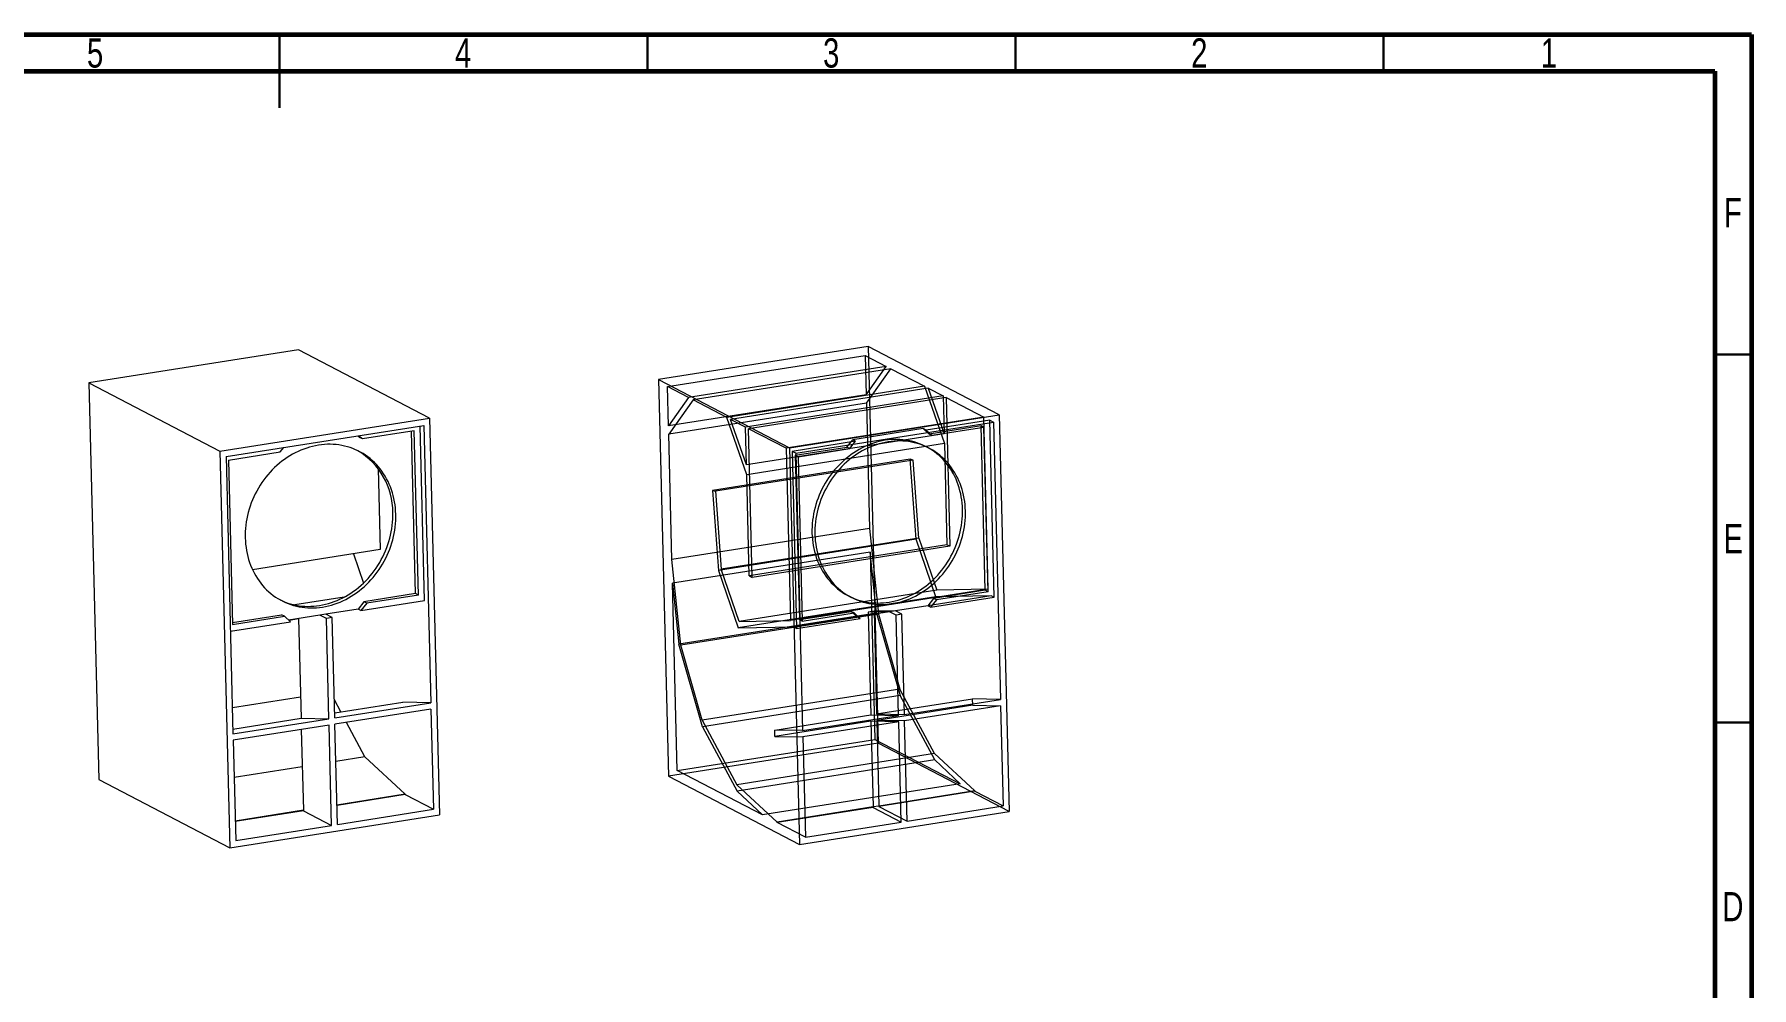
# Model space of a CAD drawing. Header units: millimetres. Extents: x 0.015 to 0.415, y 0.005 to 0.292.
# Drawn here: x 0.1817 to 0.415, y 0.1625 to 0.292 of the extents above; entities that cross this region are included whole.
import ezdxf

# ---------------------------------------------------------------- set-up
doc = ezdxf.new("R2010")
doc.units = ezdxf.units.MM
doc.styles.add('SLDTEXTSTYLE0', font='TXT', dxfattribs={"width": 0.75})

msp = doc.modelspace()

# ---------------------------------------------------------------- linework, layer by layer
at = {"color": 7, "linetype": 'Continuous', "lineweight": 60}
for p, q in [((0.015, 0.292), (0.415, 0.292)), ((0.415, 0.292), (0.415, 0.005000000000000001)), ((0.02, 0.287), (0.41, 0.287)), ((0.41, 0.287), (0.41, 0.01))]:
    msp.add_line(p, q, dxfattribs=at)
at = {"color": 7, "linetype": 'Continuous', "lineweight": 30}
for p, q in [((0.215, 0.292), (0.215, 0.282)), ((0.215, 0.287), (0.215, 0.292)), ((0.2650000000000001, 0.287), (0.2650000000000001, 0.292)), ((0.315, 0.287), (0.315, 0.292)), ((0.365, 0.287), (0.365, 0.292)), ((0.41, 0.2485), (0.415, 0.2485)), ((0.41, 0.1985), (0.415, 0.1985))]:
    msp.add_line(p, q, dxfattribs=at)
at = {"color": 7, "linetype": 'Continuous', "lineweight": 15}
for p, q in [((0.2175724056188092, 0.24911582323018), (0.1891084864156435, 0.2446250528214128)), ((0.2353812334385787, 0.239858413533472), (0.2175724056188092, 0.24911582323018)), ((0.2949600441044536, 0.2495688684447032), (0.2664961249012879, 0.2450780980359361)), ((0.2677242523174677, 0.2441306121629302), (0.2945770062827183, 0.2483671880202578)), ((0.2945770062827183, 0.2483671880202578), (0.2947114582459492, 0.2430356092237559)), ((0.2945770062827183, 0.2483671880202578), (0.2974362224762025, 0.2468809062737881)), ((0.2949600441044536, 0.2495688684447032), (0.2963193614283829, 0.1956662905438304)), ((0.312768871924223, 0.2403114587479953), (0.2949600441044536, 0.2495688684447032)), ((0.2664961249012879, 0.2450780980359361), (0.2678554422252172, 0.1911755201350632)), ((0.2664961249012879, 0.2450780980359361), (0.2843049527210574, 0.2358206883392281)), ((0.2974362224762025, 0.2468809062737881), (0.2705834685109518, 0.2426443304164605)), ((0.2980497277075733, 0.2465619931293997), (0.2711969737423227, 0.2423254172720721)), ((0.2947114582459492, 0.2430356092237559), (0.2974362224762025, 0.2468809062737881)), ((0.2947403077547755, 0.2418916063706055), (0.2980497277075733, 0.2465619931293997)), ((0.2980497277075733, 0.2465619931293997), (0.3026132398363893, 0.2441897818946183)), ((0.1891084864156435, 0.2446250528214128), (0.1904678037395729, 0.19072247492054)), ((0.1891084864156435, 0.2446250528214128), (0.206917314235413, 0.2353676431247048)), ((0.2705834685109518, 0.2426443304164605), (0.2677242523174677, 0.2441306121629302)), ((0.2678587042806986, 0.2387990333664284), (0.2677242523174677, 0.2441306121629302)), ((0.2947114582459492, 0.2430356092237559), (0.2678587042806986, 0.2387990333664284)), ((0.2705834685109518, 0.2426443304164605), (0.2678587042806986, 0.2387990333664284)), ((0.3026132398363893, 0.2441897818946183), (0.2757604858711387, 0.2399532060372907)), ((0.3031403529843012, 0.2439157772034546), (0.2762875990190506, 0.2396792013461271)), ((0.3051732588354811, 0.2428590292507165), (0.2783205048702305, 0.2386224533933889)), ((0.305573957461426, 0.2426507375325406), (0.2787212034961753, 0.238414161675213)), ((0.3026132398363893, 0.2441897818946183), (0.3053365603075384, 0.2363834476010642)), ((0.3031403529843012, 0.2439157772034546), (0.3051732588354811, 0.2428590292507165)), ((0.3031403529843012, 0.2439157772034546), (0.3053029362004418, 0.2377167831072147)), ((0.3051732588354811, 0.2428590292507165), (0.3053029362004418, 0.2377167831072147)), ((0.305573957461426, 0.2426507375325406), (0.3106939954596097, 0.239989232244737)), ((0.305573957461426, 0.2426507375325406), (0.3060837014578994, 0.2224372708197133)), ((0.2711969737423227, 0.2423254172720721), (0.2678875537895249, 0.2376550305132779)), ((0.2947403077547755, 0.2418916063706055), (0.2678875537895249, 0.2376550305132779)), ((0.2757604858711387, 0.2399532060372907), (0.2711969737423227, 0.2423254172720721)), ((0.2843049527210574, 0.2358206883392281), (0.312768871924223, 0.2403114587479953)), ((0.2947403077547755, 0.2418916063706055), (0.2951696036485887, 0.2248682410743411)), ((0.312768871924223, 0.2403114587479953), (0.3141281892481524, 0.1864088808471225)), ((0.206917314235413, 0.2353676431247048), (0.2353812334385787, 0.239858413533472)), ((0.207744743025648, 0.2346284489698749), (0.2345974969908986, 0.2388650248272025)), ((0.2333240177781749, 0.2381262148875924), (0.2262975471572676, 0.237017644204925)), ((0.2334864649007151, 0.2160034386182638), (0.2329301389731147, 0.2380640723811519)), ((0.2338871635266599, 0.2157951469000879), (0.2333240177781749, 0.2381262148875924)), ((0.2347145923168948, 0.215055952745258), (0.2341160895624917, 0.2387890728748863)), ((0.2345974969908986, 0.2388650248272025), (0.2355478054414671, 0.2011813475982887)), ((0.2353812334385787, 0.239858413533472), (0.2367405507625081, 0.1859558356325992)), ((0.2784838063422877, 0.2321468717437367), (0.2757604858711387, 0.2399532060372907)), ((0.2783205048702305, 0.2386224533933889), (0.2762875990190506, 0.2396792013461271)), ((0.2784501822351911, 0.2334802072498872), (0.2762875990190506, 0.2396792013461271)), ((0.2784501822351911, 0.2334802072498872), (0.2783205048702305, 0.2386224533933889)), ((0.2792309474926488, 0.2182006949623857), (0.2787212034961753, 0.238414161675213)), ((0.283841241494359, 0.2357526563874095), (0.2787212034961753, 0.238414161675213)), ((0.3106939954596097, 0.239989232244737), (0.283841241494359, 0.2357526563874095)), ((0.2851323815112923, 0.2350814941843981), (0.3119851354765429, 0.2393180700417257)), ((0.3024570582267322, 0.2384181752924541), (0.2928795759791262, 0.2369071299033406)), ((0.3032844870169671, 0.2376789811376241), (0.3024570582267322, 0.2384181752924541)), ((0.302857756852677, 0.2382098835742781), (0.3024570582267322, 0.2384181752924541)), ((0.3114953927114993, 0.2395726488083852), (0.302857756852677, 0.2382098835742781)), ((0.303685185642912, 0.2374706894194482), (0.302857756852677, 0.2382098835742781)), ((0.3103109576378744, 0.2387875518202915), (0.3032844870169671, 0.2376789811376241)), ((0.3107116562638192, 0.2385792601021156), (0.303685185642912, 0.2374706894194482)), ((0.3108741033863594, 0.2164564838327871), (0.3103109576378744, 0.2387875518202915)), ((0.3107116562638192, 0.2385792601021156), (0.3103109576378744, 0.2387875518202915)), ((0.3112837654510363, 0.2166024024391875), (0.3106939954596097, 0.239989232244737)), ((0.3112748020123042, 0.2162481921146111), (0.3107116562638192, 0.2385792601021156)), ((0.3114953927114993, 0.2395726488083852), (0.3119851354765429, 0.2393180700417257)), ((0.3121022308025392, 0.2155089979597812), (0.3114953927114993, 0.2395726488083852)), ((0.3119851354765429, 0.2393180700417257), (0.3129354439271114, 0.2016343928128119)), ((0.2151088996717465, 0.2352524042643718), (0.215593603989587, 0.235866768693445)), ((0.2258968485313228, 0.2372259359231009), (0.2256434248376573, 0.2374523352401947)), ((0.2262975471572676, 0.237017644204925), (0.2257858211701459, 0.2374748011990001)), ((0.2262975471572676, 0.237017644204925), (0.2258968485313228, 0.2372259359231009)), ((0.2683168496833381, 0.2206316652170135), (0.2678875537895249, 0.2376550305132779)), ((0.3053029362004418, 0.2377167831072147), (0.2784501822351911, 0.2334802072498872)), ((0.3053365603075384, 0.2363834476010642), (0.2784838063422877, 0.2321468717437367)), ((0.283841241494359, 0.2357526563874095), (0.2844310114857856, 0.21236582658186)), ((0.2843049527210574, 0.2358206883392281), (0.2856642700449867, 0.1819181104383552)), ((0.2932802746050709, 0.2366988381851646), (0.2846426387462487, 0.2353360729510576)), ((0.2850693689105388, 0.2348051705144036), (0.2920958395314461, 0.235913741197071)), ((0.2854700675364836, 0.2345968787962277), (0.2924965381573909, 0.235705449478895)), ((0.2920958395314461, 0.235913741197071), (0.2928795759791262, 0.2369071299033406)), ((0.2924965381573909, 0.235705449478895), (0.2920958395314461, 0.235913741197071)), ((0.2924965381573909, 0.235705449478895), (0.2932802746050709, 0.2366988381851646)), ((0.2932802746050709, 0.2366988381851646), (0.2928795759791262, 0.2369071299033406)), ((0.3032412659181041, 0.2357680201285864), (0.3028405672921592, 0.2359763118467623)), ((0.303685185642912, 0.2374706894194482), (0.3032844870169671, 0.2376789811376241)), ((0.3053365603075384, 0.2363834476010642), (0.3056830028319547, 0.2226455625378892)), ((0.206917314235413, 0.2353676431247048), (0.2082766315593424, 0.181465065223832)), ((0.207744743025648, 0.2346284489698749), (0.2086950514762164, 0.1969447717409611)), ((0.2080824290508393, 0.2341438335817045), (0.2151088996717465, 0.2352524042643718)), ((0.2080824290508393, 0.2341438335817045), (0.2086455747993243, 0.2118127655942)), ((0.3007041962979301, 0.2342717569770732), (0.2738514423326794, 0.2300351811197457)), ((0.3011004163081643, 0.2341551584147007), (0.2742476623429136, 0.2299185825573731)), ((0.2846426387462487, 0.2353360729510576), (0.2852494768372886, 0.2112724221024537)), ((0.2851323815112923, 0.2350814941843981), (0.2846426387462487, 0.2353360729510576)), ((0.2850693689105388, 0.2348051705144036), (0.2856325146590238, 0.2124741025268992)), ((0.2854700675364836, 0.2345968787962277), (0.2850693689105388, 0.2348051705144036)), ((0.2851323815112923, 0.2350814941843981), (0.2860826899618608, 0.1973978169554844)), ((0.2854700675364836, 0.2345968787962277), (0.2860332132849686, 0.2122658108087233)), ((0.3014869749911838, 0.2234018809952264), (0.3007041962979301, 0.2342717569770732)), ((0.3011004163081643, 0.2341551584147007), (0.3007041962979301, 0.2342717569770732)), ((0.3018637471953904, 0.2235553399107335), (0.3011004163081643, 0.2341551584147007)), ((0.228418453462341, 0.2329925957412458), (0.2286960629722551, 0.22198422560519)), ((0.278830248866704, 0.2184089866805616), (0.2784838063422877, 0.2321468717437367)), ((0.2738514423326794, 0.2300351811197457), (0.2742476623429136, 0.2299185825573731)), ((0.2738514423326794, 0.2300351811197457), (0.2746342210259332, 0.2191653051378988)), ((0.2742476623429136, 0.2299185825573731), (0.2750109932301398, 0.2193187640534059)), ((0.2951696036485887, 0.2248682410743411), (0.2683168496833381, 0.2206316652170135)), ((0.2951696036485887, 0.2248682410743411), (0.2963887855926099, 0.2132279734403796)), ((0.2286960629722551, 0.22198422560519), (0.2113470279372678, 0.2192470574520735)), ((0.2952505965637726, 0.2216565355783074), (0.268397842598522, 0.2174199597209798)), ((0.3014869749911838, 0.2234018809952264), (0.2746342210259332, 0.2191653051378988)), ((0.3018637471953904, 0.2235553399107335), (0.2750109932301398, 0.2193187640534059)), ((0.3056830028319547, 0.2226455625378892), (0.278830248866704, 0.2184089866805616)), ((0.3060837014578994, 0.2224372708197133), (0.2792309474926488, 0.2182006949623857)), ((0.2961186841770571, 0.2133683779346415), (0.2952505965637726, 0.2216565355783074)), ((0.2952505965637726, 0.2216565355783074), (0.2958926312640928, 0.1961971929804844)), ((0.3041804534387891, 0.2155707887739233), (0.3014869749911838, 0.2234018809952264)), ((0.3018637471953904, 0.2235553399107335), (0.3043019627517127, 0.2164664059361732)), ((0.3060837014578994, 0.2224372708197133), (0.3056830028319547, 0.2226455625378892)), ((0.2250580789726178, 0.2214102585848184), (0.2264230356047483, 0.2174417466875738)), ((0.2695360316273593, 0.208991397583052), (0.2683168496833381, 0.2206316652170135)), ((0.2774492087864621, 0.2122298300788457), (0.2750109932301398, 0.2193187640534059)), ((0.2690398772988421, 0.1919606171231569), (0.268397842598522, 0.2174199597209798)), ((0.268397842598522, 0.2174199597209798), (0.2692659302118064, 0.209131802077314)), ((0.2746342210259332, 0.2191653051378988), (0.2773276994735385, 0.2113342129165958)), ((0.278830248866704, 0.2184089866805616), (0.2792309474926488, 0.2182006949623857)), ((0.2237874211094741, 0.2155200272468574), (0.2171035744487346, 0.2144655125615625)), ((0.2264599942798078, 0.2148948679355965), (0.2256762578321277, 0.2139014792293269)), ((0.2260769564580725, 0.213693187511151), (0.2347145923168948, 0.215055952745258)), ((0.2268606929057526, 0.2146865762174205), (0.2260769564580725, 0.213693187511151)), ((0.2334864649007151, 0.2160034386182638), (0.2264599942798078, 0.2148948679355965)), ((0.2268606929057526, 0.2146865762174205), (0.2264599942798078, 0.2148948679355965)), ((0.2338871635266599, 0.2157951469000879), (0.2268606929057526, 0.2146865762174205)), ((0.2338871635266599, 0.2157951469000879), (0.2334864649007151, 0.2160034386182638)), ((0.3041804534387891, 0.2155707887739233), (0.2773276994735385, 0.2113342129165958)), ((0.3043019627517127, 0.2164664059361732), (0.2774492087864621, 0.2122298300788457)), ((0.3112837654510363, 0.2166024024391875), (0.2844310114857856, 0.21236582658186)), ((0.2923015077528494, 0.2157019259367802), (0.2927022063787942, 0.2154936342186043)), ((0.3117015321765944, 0.2157172896779571), (0.3030638963177721, 0.2143545244438501)), ((0.3038476327654522, 0.2153479131501197), (0.3030638963177721, 0.2143545244438501)), ((0.3034645949437169, 0.2141462327256742), (0.3121022308025392, 0.2155089979597812)), ((0.304248331391397, 0.2151396214319438), (0.3034645949437169, 0.2141462327256742)), ((0.3108741033863594, 0.2164564838327871), (0.3038476327654522, 0.2153479131501197)), ((0.304248331391397, 0.2151396214319438), (0.3038476327654522, 0.2153479131501197)), ((0.3117015321765944, 0.2157172896779571), (0.3041804534387891, 0.2155707887739233)), ((0.3112748020123042, 0.2162481921146111), (0.304248331391397, 0.2151396214319438)), ((0.3112837654510363, 0.2166024024391875), (0.3043019627517127, 0.2164664059361732)), ((0.3112748020123042, 0.2162481921146111), (0.3108741033863594, 0.2164564838327871)), ((0.3121022308025392, 0.2155089979597812), (0.3117015321765944, 0.2157172896779571)), ((0.2086387549784396, 0.2120831998188165), (0.2152713467942867, 0.2131296279950433)), ((0.2086455747993243, 0.2118127655942), (0.2156720454202316, 0.2129213362768674)), ((0.2156720454202316, 0.2129213362768674), (0.2152713467942867, 0.2131296279950433)), ((0.2156720454202316, 0.2129213362768674), (0.2164994742104665, 0.2121821421220375)), ((0.2204847253988459, 0.2130824078969102), (0.2162411719170103, 0.2124128997990188)), ((0.2175981248636709, 0.2125535725253972), (0.2163110151792486, 0.2123505044221474)), ((0.2175962808284047, 0.2126266961830132), (0.2179382862153958, 0.1990647620486689)), ((0.2212903080178035, 0.2132095051726301), (0.2204847253988459, 0.2130824078969102)), ((0.2213751667898344, 0.2126195374120748), (0.2204847253988459, 0.2130824078969102)), ((0.2256762578321277, 0.2139014792293269), (0.2212903080178035, 0.2132095051726301)), ((0.222180749408792, 0.2127466346877947), (0.2212903080178035, 0.2132095051726301)), ((0.222180749408792, 0.2127466346877947), (0.2213751667898344, 0.2126195374120748)), ((0.221718637149363, 0.198999511031765), (0.2213751667898344, 0.2126195374120748)), ((0.2225242197683205, 0.1991266083074849), (0.222180749408792, 0.2127466346877947)), ((0.2260769564580725, 0.213693187511151), (0.2256762578321277, 0.2139014792293269)), ((0.2961186841770571, 0.2133683779346415), (0.2692659302118064, 0.209131802077314)), ((0.2963887855926099, 0.2132279734403796), (0.2695360316273593, 0.208991397583052)), ((0.2774492087864621, 0.2122298300788457), (0.2844310114857856, 0.21236582658186)), ((0.2848487782113437, 0.2114807138206296), (0.293486414070166, 0.2128434790547366)), ((0.2852494768372886, 0.2112724221024537), (0.2938871126961108, 0.2126351873365607)), ((0.2856325146590238, 0.2124741025268992), (0.2926589852799311, 0.2135826732095666)), ((0.2860332132849686, 0.2122658108087233), (0.2856325146590238, 0.2124741025268992)), ((0.2860332132849686, 0.2122658108087233), (0.2930596839058759, 0.2133743814913906)), ((0.2926589852799311, 0.2135826732095666), (0.293486414070166, 0.2128434790547366)), ((0.2930596839058759, 0.2133743814913906), (0.2926589852799311, 0.2135826732095666)), ((0.2930596839058759, 0.2133743814913906), (0.2938871126961108, 0.2126351873365607)), ((0.2978723638844903, 0.2135354531114335), (0.293486414070166, 0.2128434790547366)), ((0.2938871126961108, 0.2126351873365607), (0.293486414070166, 0.2128434790547366)), ((0.2957794335697179, 0.2136060910972098), (0.2949738509507604, 0.21347899382149)), ((0.2978723638844903, 0.2135354531114335), (0.2949738509507604, 0.21347899382149)), ((0.2949738509507604, 0.21347899382149), (0.2953259247010401, 0.1995178072631922)), ((0.2986779465034478, 0.2136625503871533), (0.2957794335697179, 0.2136060910972098)), ((0.2957794335697179, 0.2136060910972098), (0.2961315073199976, 0.199644904538912)), ((0.2961186841770571, 0.2133683779346415), (0.2993233507146918, 0.202155745931425)), ((0.2963887855926099, 0.2132279734403796), (0.2993010956552906, 0.2030382514744227)), ((0.2986779465034478, 0.2136625503871533), (0.2978723638844903, 0.2135354531114335)), ((0.2987628052754788, 0.2130725826265981), (0.2978723638844903, 0.2135354531114335)), ((0.3030638963177721, 0.2143545244438501), (0.2986779465034478, 0.2136625503871533)), ((0.2995683878944363, 0.2131996799023179), (0.2986779465034478, 0.2136625503871533)), ((0.2995683878944363, 0.2131996799023179), (0.2987628052754788, 0.2130725826265981)), ((0.2991062756350074, 0.1994525562462882), (0.2987628052754788, 0.2130725826265981)), ((0.2999118582539649, 0.1995796535220081), (0.2995683878944363, 0.2131996799023179)), ((0.3034645949437169, 0.2141462327256742), (0.3030638963177721, 0.2143545244438501)), ((0.2083432457800511, 0.2108953288402466), (0.2164994742104665, 0.2121821421220375)), ((0.2773276994735385, 0.2113342129165958), (0.2848487782113437, 0.2114807138206296)), ((0.2852494768372886, 0.2112724221024537), (0.2848487782113437, 0.2114807138206296)), ((0.2724705967494412, 0.1979191700740975), (0.2692659302118064, 0.209131802077314)), ((0.27244834169004, 0.1988016756170951), (0.2695360316273593, 0.208991397583052)), ((0.2993010956552906, 0.2030382514744227), (0.27244834169004, 0.1988016756170951)), ((0.3040037656815485, 0.1942766808760335), (0.2993010956552906, 0.2030382514744227)), ((0.2178656125365364, 0.2019465752699817), (0.2086057576672981, 0.2004856421518316)), ((0.2233451525070717, 0.1999178067391597), (0.222462811501272, 0.2015617011589261)), ((0.2225075996382616, 0.1997856654970425), (0.2317674545074998, 0.2012465986151926)), ((0.2225242197683205, 0.1991266083074849), (0.2355478054414671, 0.2011813475982887)), ((0.2355478054414671, 0.2011813475982887), (0.2317674545074998, 0.2012465986151926)), ((0.2993233507146918, 0.202155745931425), (0.2724705967494412, 0.1979191700740975)), ((0.2961315073199976, 0.199644904538912), (0.3091550929931442, 0.2016996438297158)), ((0.3091769391644216, 0.2008333523991661), (0.296153353491275, 0.1987786131083622)), ((0.3040260207409496, 0.1933941753330359), (0.2993233507146918, 0.202155745931425)), ((0.2999118582539649, 0.1995796535220081), (0.3129354439271114, 0.2016343928128119)), ((0.3129572900983889, 0.2007681013822622), (0.2999337044252423, 0.1987133620914583)), ((0.3129354439271114, 0.2016343928128119), (0.3091550929931442, 0.2016996438297158)), ((0.3091769391644216, 0.2008333523991661), (0.3091550929931442, 0.2016996438297158)), ((0.3091769391644216, 0.2008333523991661), (0.3129572900983889, 0.2007681013822622)), ((0.3129572900983889, 0.2007681013822622), (0.3133007604579174, 0.1871480750019524)), ((0.2086784313461575, 0.1976038289305188), (0.2179382862153958, 0.1990647620486689)), ((0.2086950514762164, 0.1969447717409611), (0.221718637149363, 0.198999511031765)), ((0.2179382862153958, 0.1990647620486689), (0.221718637149363, 0.198999511031765)), ((0.2355696516127445, 0.200315056167739), (0.222546065939598, 0.1982603168769351)), ((0.2266161271959041, 0.1938236356615103), (0.2241029512745994, 0.1985059476540029)), ((0.2355696516127445, 0.200315056167739), (0.2359131219722731, 0.1866950297874291)), ((0.27244834169004, 0.1988016756170951), (0.2771510117162978, 0.190040105018706)), ((0.2823023390278935, 0.1974630679723883), (0.2953259247010401, 0.1995178072631922)), ((0.2953477708723176, 0.1986515158326424), (0.282324185199171, 0.1965967765418385)), ((0.2860826899618608, 0.1973978169554844), (0.2991062756350074, 0.1994525562462882)), ((0.2991281218062848, 0.1985862648157385), (0.2861045361331382, 0.1965315255249346)), ((0.2953259247010401, 0.1995178072631922), (0.2991062756350074, 0.1994525562462882)), ((0.2991281218062848, 0.1985862648157385), (0.2953477708723176, 0.1986515158326424)), ((0.2953477708723176, 0.1986515158326424), (0.2956413561243055, 0.1870096411671411)), ((0.2961315073199976, 0.199644904538912), (0.2999118582539649, 0.1995796535220081)), ((0.2999337044252423, 0.1987133620914583), (0.296153353491275, 0.1987786131083622)), ((0.296153353491275, 0.1987786131083622), (0.2964469387432631, 0.1871367384428609)), ((0.2994715921658134, 0.1849662384354287), (0.2991281218062848, 0.1985862648157385)), ((0.3002771747847709, 0.1850933357111485), (0.2999337044252423, 0.1987133620914583)), ((0.2217404833206404, 0.1981332196012153), (0.2087168976474939, 0.1960784803104114)), ((0.2087168976474939, 0.1960784803104114), (0.2090603680070224, 0.1824584539301016)), ((0.2179767525167322, 0.1975394134285615), (0.2182537176386612, 0.1865565959526178)), ((0.222083953680169, 0.1845131932209055), (0.2217404833206404, 0.1981332196012153)), ((0.2228895362991265, 0.1846402904966253), (0.222546065939598, 0.1982603168769351)), ((0.2690398772988421, 0.1919606171231569), (0.2958926312640928, 0.1961971929804844)), ((0.2724705967494412, 0.1979191700740975), (0.277173266775699, 0.1891575994757083)), ((0.282324185199171, 0.1965967765418385), (0.2823023390278935, 0.1974630679723883)), ((0.2860826899618608, 0.1973978169554844), (0.2823023390278935, 0.1974630679723883)), ((0.282324185199171, 0.1965967765418385), (0.2861045361331382, 0.1965315255249346)), ((0.2861045361331382, 0.1965315255249346), (0.2864480064926668, 0.1829114991446248)), ((0.2958926312640928, 0.1961971929804844), (0.3074981239019091, 0.190164409623394)), ((0.2266161271959041, 0.1938236356615103), (0.2226736361949781, 0.193201626380307)), ((0.2266161271959041, 0.1938236356615103), (0.2320828859307653, 0.1887384325191415)), ((0.2963193614283829, 0.1956662905438304), (0.2678554422252172, 0.1911755201350632)), ((0.3040037656815485, 0.1942766808760335), (0.2771510117162978, 0.190040105018706)), ((0.3141281892481524, 0.1864088808471225), (0.2963193614283829, 0.1956662905438304)), ((0.3040037656815485, 0.1942766808760335), (0.3094705244164096, 0.1891914777336647)), ((0.2181043227721123, 0.1924807229319335), (0.208844467902874, 0.1910197898137833)), ((0.2806453699366585, 0.1859278337660664), (0.2690398772988421, 0.1919606171231569)), ((0.3040260207409496, 0.1933941753330359), (0.277173266775699, 0.1891575994757083)), ((0.3040260207409496, 0.1933941753330359), (0.3074981239019091, 0.190164409623394)), ((0.1904678037395729, 0.19072247492054), (0.2082766315593424, 0.181465065223832)), ((0.2678554422252172, 0.1911755201350632), (0.2856642700449867, 0.1819181104383552)), ((0.2826177704511589, 0.1849549018763372), (0.2771510117162978, 0.190040105018706)), ((0.2806453699366585, 0.1859278337660664), (0.277173266775699, 0.1891575994757083)), ((0.3074981239019091, 0.190164409623394), (0.2806453699366585, 0.1859278337660664)), ((0.3094705244164096, 0.1891914777336647), (0.2964469387432631, 0.1871367384428609)), ((0.309471862476667, 0.1891384180867446), (0.2964482768035204, 0.1870836787959407)), ((0.3094705244164096, 0.1891914777336647), (0.309471862476667, 0.1891384180867446)), ((0.309471862476667, 0.1891384180867446), (0.3133007604579174, 0.1871480750019524)), ((0.2320828859307653, 0.1887384325191415), (0.222823031061527, 0.1872774994009914)), ((0.2320842239910227, 0.1886853728722214), (0.2228243691217844, 0.1872244397540712)), ((0.2228895362991265, 0.1846402904966253), (0.2359131219722731, 0.1866950297874291)), ((0.2320828859307653, 0.1887384325191415), (0.2320842239910227, 0.1886853728722214)), ((0.2320842239910227, 0.1886853728722214), (0.2359131219722731, 0.1866950297874291)), ((0.2956413561243055, 0.1870096411671411), (0.2826177704511589, 0.1849549018763372)), ((0.2956426941845629, 0.1869565815202209), (0.2826191085114164, 0.184901842229417)), ((0.2964469387432631, 0.1871367384428609), (0.2956413561243055, 0.1870096411671411)), ((0.2956413561243055, 0.1870096411671411), (0.2956426941845629, 0.1869565815202209)), ((0.2956426941845629, 0.1869565815202209), (0.2994715921658134, 0.1849662384354287)), ((0.2964469387432631, 0.1871367384428609), (0.2964482768035204, 0.1870836787959407)), ((0.2964482768035204, 0.1870836787959407), (0.3002771747847709, 0.1850933357111485)), ((0.3002771747847709, 0.1850933357111485), (0.3133007604579174, 0.1871480750019524)), ((0.2082766315593424, 0.181465065223832), (0.2367405507625081, 0.1859558356325992)), ((0.2182537176386612, 0.1865565959526178), (0.2089938627694229, 0.1850956628344677)), ((0.2182550556989186, 0.1865035363056977), (0.2089952008296803, 0.1850426031875475)), ((0.2090603680070224, 0.1824584539301016), (0.222083953680169, 0.1845131932209055)), ((0.2182537176386612, 0.1865565959526178), (0.2182550556989186, 0.1865035363056977)), ((0.2182550556989186, 0.1865035363056977), (0.222083953680169, 0.1845131932209055)), ((0.2826191085114164, 0.184901842229417), (0.2826177704511589, 0.1849549018763372)), ((0.2864480064926668, 0.1829114991446248), (0.2826191085114164, 0.184901842229417)), ((0.2856642700449867, 0.1819181104383552), (0.3141281892481524, 0.1864088808471225)), ((0.2864480064926668, 0.1829114991446248), (0.2994715921658134, 0.1849662384354287))]:
    msp.add_line(p, q, dxfattribs=at)
at = {"color": 7, "linetype": 'Continuous', "lineweight": 15, "flags": 128}
for points in [[(0.2308105214645711, 0.2267912112647377), (0.2307917495337289, 0.2272217110351696), (0.2307572381435672, 0.227649059215113), (0.2307070405081481, 0.2280725968646494), (0.2306412340285869, 0.2284916709194218), (0.2305599201737056, 0.2289056351976127), (0.2304632243235744, 0.22931385139631), (0.2303512955761857, 0.2297156900757234), (0.2302243065175553, 0.2301105316297351), (0.2300824529556071, 0.2304977672412874), (0.2299259536182519, 0.2308767998211348), (0.2297550498161246, 0.2312470449285119), (0.2295700050705008, 0.2316079316722991), (0.2293711047069658, 0.2319589035912951), (0.2291586554154638, 0.2322994195122397), (0.2289329847774035, 0.2326289543842638), (0.2286944407605519, 0.2329470000884801), (0.228443391182493, 0.233253066221465), (0.2281802231434796, 0.2335466808514256), (0.2279053424295532, 0.233827391245884), (0.227619172886851, 0.2340947645697584), (0.2273221557680656, 0.2343483885527629), (0.2270147490520661, 0.2345878721250987), (0.2266974267377273, 0.2348128460204555), (0.2263706781130579, 0.235022963345393), (0.2260350070007539, 0.2352179001142257), (0.2256909309813406, 0.2353973557485856), (0.2253389805951008, 0.2355610535408914), (0.2249796985240202, 0.2357087410810126), (0.2246136387550111, 0.235840190645467), (0.2242413657257047, 0.2359551995485537), (0.2238634534541295, 0.2360535904548802), (0.2234804846536164, 0.2361352116528005), (0.2230930498342979, 0.2361999372883435), (0.2227017463925834, 0.2362476675592705), (0.2223071776900178, 0.2362783288689632), (0.2219099521229416, 0.2362918739399047), (0.2215106821843877, 0.2362882818865771), (0.2211099835196617, 0.2362675582476664), (0.2207084739770614, 0.2362297349775217), (0.2203067726551995, 0.2361748703968841), (0.2199054989483984, 0.2361030491029603), (0.2195052715916291, 0.2360143818389797), (0.2191067077064667, 0.2359090053234368), (0.2187104218495336, 0.2357870820392806), (0.2183170250648978, 0.2356487999833781), (0.2179271239418873, 0.2354943723766367), (0.2175413196797732, 0.2353240373352328), (0.217160207160764, 0.2351380575034541), (0.2167843740327403, 0.2349367196487211), (0.2164143998031448, 0.2347203342194126), (0.2160508549454231, 0.2344892348661766), (0.2156943000193956, 0.2342437779274655), (0.2153452848069147, 0.2339843418800876), (0.2150043474641408, 0.2337113267556237), (0.2146720136917449, 0.2334251535236072), (0.214348795924316, 0.2331262634424195), (0.2140351925402242, 0.232815117378902), (0.2137316870931572, 0.2324921950977322), (0.213438747566516, 0.2321579945216619), (0.213156825651818, 0.2318130309637559), (0.2128863560522216, 0.2314578363328171), (0.2126277558122452, 0.2310929583132215), (0.2123814236747152, 0.2307189595204283), (0.2121477394659331, 0.230336416633468), (0.2119270635100112, 0.2299459195057451), (0.2117197360732786, 0.2295480702555268), (0.2115260768396152, 0.2291434823375201), (0.2113463844175228, 0.2287327795969696), (0.2111809358796918, 0.2283165953077328), (0.2110299863357756, 0.2278955711958181), (0.2108937685390299, 0.2274703564498896), (0.2107724925274239, 0.2270416067202654), (0.2106663452997774, 0.2266099831079521), (0.2105754905274216, 0.2261761511452753), (0.2105000683018303, 0.2257407797696766), (0.2104401949186086, 0.2253045402922609), (0.2103959626981737, 0.224868105362683), (0.2103674398434035, 0.2244321479319709), (0.2103546703344727, 0.223997340214884), (0.2103576738610385, 0.2235643526534065), (0.2103764457918806, 0.2231338528829746), (0.2104109571820424, 0.2227065047030312), (0.2104611548174615, 0.2222829670534948), (0.2105269612970226, 0.2218638929987224), (0.210608275151904, 0.2214499287205315), (0.2107049710020352, 0.2210417125218342), (0.2108168997494238, 0.2206398738424208), (0.2109438888080543, 0.2202450322884091), (0.2110857423700025, 0.2198577966768568), (0.2112422417073577, 0.2194787640970094), (0.211413145509485, 0.2191085189896323), (0.2115981902551088, 0.2187476322458451), (0.2117970906186438, 0.2183966603268491), (0.2120095399101458, 0.2180561444059045), (0.2122352105482061, 0.2177266095338804), (0.2124737545650577, 0.2174085638296641), (0.2127248041431166, 0.2171024976966792), (0.21298797218213, 0.2168088830667186), (0.2132628528960564, 0.2165281726722602), (0.2135490224387587, 0.2162607993483858), (0.213846039557544, 0.2160071753653813), (0.2141534462735435, 0.2157676917930455), (0.2144707685878823, 0.2155427178976887), (0.2147975172125517, 0.2153326005727512), (0.2151331883248557, 0.2151376638039185), (0.215477264344269, 0.2149582081695587), (0.2158292147305088, 0.2147945103772528), (0.2161884968015894, 0.2146468228371316), (0.2165545565705986, 0.2145153732726773), (0.2169268295999049, 0.2144003643695906), (0.2173047418714802, 0.214301973463264), (0.2176877106719932, 0.2142203522653437), (0.2180751454913117, 0.2141556266298008), (0.2184664489330262, 0.2141078963588738), (0.2188610176355918, 0.214077235049181), (0.219258243202668, 0.2140636899782396), (0.2196575131412219, 0.2140672820315672), (0.2200582118059479, 0.2140880056704779), (0.2204597213485482, 0.2141258289406226), (0.2208614226704101, 0.2141806935212602), (0.2212626963772112, 0.214252514815184), (0.2216629237339805, 0.2143411820791646), (0.2220614876191429, 0.2144465585947075), (0.222457773476076, 0.2145684818788637), (0.2228511702607118, 0.2147067639347662), (0.2232410713837223, 0.2148611915415076), (0.2236268756458364, 0.2150315265829116), (0.2240079881648457, 0.2152175064146903), (0.2243838212928693, 0.2154188442694232), (0.2247537955224649, 0.2156352296987317), (0.2251173403801865, 0.2158663290519677), (0.225473895306214, 0.2161117859906788), (0.2258229105186949, 0.2163712220380567), (0.2261638478614688, 0.2166442371625207), (0.2264961816338647, 0.2169304103945372), (0.2268193994012936, 0.2172293004757248), (0.2271330027853855, 0.2175404465392423), (0.2274365082324524, 0.2178633688204121), (0.2277294477590936, 0.2181975693964825), (0.2280113696737916, 0.2185425329543884), (0.228281839273388, 0.2188977275853272), (0.2285404395133644, 0.2192626056049229), (0.2287867716508944, 0.2196366043977161), (0.2290204558596765, 0.2200191472846763), (0.2292411318155984, 0.2204096444123992), (0.229448459252331, 0.2208074936626176), (0.2296421184859943, 0.2212120815806242), (0.2298218109080868, 0.2216227843211747), (0.2299872594459177, 0.2220389686104116), (0.230138208989834, 0.2224599927223262), (0.2302744267865797, 0.2228852074682547), (0.2303957027981857, 0.2233139571978789), (0.2305018500258322, 0.2237455808101922), (0.2305927047981879, 0.224179412772869), (0.2306681270237792, 0.2246147841484677), (0.2307280004070009, 0.2250510236258834), (0.2307722326274358, 0.2254874585554613), (0.230800755482206, 0.2259234159861734), (0.2308135249911368, 0.2263582237032604), (0.2308105214645711, 0.2267912112647377)], [(0.3077974613242706, 0.2274525481974368), (0.3077786893934285, 0.2278830479678687), (0.3077441780032667, 0.2283103961478122), (0.3076939803678476, 0.2287339337973485), (0.3076281738882864, 0.2291530078521209), (0.3075468600334051, 0.2295669721303119), (0.3074501641832739, 0.2299751883290092), (0.3073382354358853, 0.2303770270084226), (0.3072112463772548, 0.2307718685624342), (0.3070693928153066, 0.2311591041739866), (0.3069128934779514, 0.2315381367538339), (0.3067419896758241, 0.2319083818612111), (0.3065569449302003, 0.2322692686049983), (0.3063580445666654, 0.2326202405239942), (0.3061455952751633, 0.2329607564449388), (0.305919924637103, 0.233290291316963), (0.3056813806202514, 0.2336083370211793), (0.3054303310421925, 0.2339144031541642), (0.3051671630031791, 0.2342080177841247), (0.3048922822892527, 0.2344887281785832), (0.3046061127465505, 0.2347561015024576), (0.3043090956277651, 0.2350097254854621), (0.3040016889117657, 0.2352492090577979), (0.3036843665974268, 0.2354741829531547), (0.3033576179727575, 0.2356843002780921), (0.3030219468604535, 0.2358792370469249), (0.3026778708410401, 0.2360586926812847), (0.3023259204548003, 0.2362223904735906), (0.3019666383837197, 0.2363700780137118), (0.3016005786147106, 0.2365015275781661), (0.3012283055854043, 0.2366165364812528), (0.300850393313829, 0.2367149273875794), (0.300467424513316, 0.2367965485854997), (0.3000799896939974, 0.2368612742210426), (0.2996886862522829, 0.2369090044919696), (0.2992941175497174, 0.2369396658016624), (0.2988968919826411, 0.2369532108726038), (0.2984976220440873, 0.2369496188192762), (0.2980969233793612, 0.2369288951803656), (0.297695413836761, 0.2368910719102209), (0.2972937125148991, 0.2368362073295833), (0.296892438808098, 0.2367643860356594), (0.2964922114513286, 0.2366757187716789), (0.2960936475661662, 0.2365703422561359), (0.2956973617092331, 0.2364484189719797), (0.2953039649245974, 0.2363101369160773), (0.2949140638015869, 0.2361557093093358), (0.2945282595394727, 0.2359853742679319), (0.2941471470204635, 0.2357993944361532), (0.2937713138924398, 0.2355980565814202), (0.2934013396628443, 0.2353816711521118), (0.2930377948051226, 0.2351505717988758), (0.2926812398790952, 0.2349051148601647), (0.2923322246666142, 0.2346456788127868), (0.2919912873238403, 0.2343726636883229), (0.2916589535514444, 0.2340864904563063), (0.2913357357840155, 0.2337876003751187), (0.2910221323999237, 0.2334764543116012), (0.2907186269528567, 0.2331535320304314), (0.2904256874262156, 0.232819331454361), (0.2901437655115175, 0.232474367896455), (0.2898732959119211, 0.2321191732655163), (0.2896146956719447, 0.2317542952459206), (0.2893683635344147, 0.2313802964531274), (0.2891346793256326, 0.2309977535661672), (0.2889140033697107, 0.2306072564384443), (0.2887066759329781, 0.2302094071882259), (0.2885130166993148, 0.2298048192702193), (0.2883333242772224, 0.2293941165296687), (0.2881678757393913, 0.2289779322404319), (0.2880169261954751, 0.2285569081285172), (0.2878807083987294, 0.2281316933825887), (0.2877594323871234, 0.2277029436529645), (0.2876532851594769, 0.2272713200406513), (0.2875624303871211, 0.2268374880779745), (0.2874870081615298, 0.2264021167023758), (0.2874271347783081, 0.22596587722496), (0.2873829025578732, 0.2255294422953821), (0.2873543797031031, 0.22509348486467), (0.2873416101941723, 0.2246586771475831), (0.2873446137207381, 0.2242256895861056), (0.2873633856515801, 0.2237951898156738), (0.2873978970417419, 0.2233678416357303), (0.287448094677161, 0.2229443039861939), (0.2875139011567222, 0.2225252299314216), (0.2875952150116036, 0.2221112656532306), (0.2876919108617347, 0.2217030494545333), (0.2878038396091234, 0.2213012107751199), (0.2879308286677538, 0.2209063692211083), (0.2880726822297021, 0.2205191336095559), (0.2882291815670572, 0.2201401010297086), (0.2884000853691845, 0.2197698559223314), (0.2885851301148084, 0.2194089691785442), (0.2887840304783433, 0.2190579972595482), (0.2889964797698453, 0.2187174813386037), (0.2892221504079056, 0.2183879464665795), (0.2894606944247572, 0.2180699007623632), (0.2897117440028162, 0.2177638346293783), (0.2899749120418295, 0.2174702199994178), (0.2902497927557559, 0.2171895096049593), (0.2905359622984582, 0.216922136281085), (0.2908329794172436, 0.2166685122980805), (0.291140386133243, 0.2164290287257447), (0.2914577084475818, 0.2162040548303879), (0.2917844570722512, 0.2159939375054504), (0.2921201281845552, 0.2157990007366176), (0.2924642042039685, 0.2156195451022578), (0.2928161545902083, 0.215455847309952), (0.293175436661289, 0.2153081597698308), (0.2935414964302981, 0.2151767102053764), (0.2939137694596045, 0.2150617013022897), (0.2942916817311797, 0.2149633103959632), (0.2946746505316927, 0.2148816891980429), (0.2950620853510112, 0.2148169635624999), (0.2954533887927258, 0.214769233291573), (0.2958479574952914, 0.2147385719818802), (0.2962451830623676, 0.2147250269109388), (0.2966444530009215, 0.2147286189642663), (0.2970451516656474, 0.214749342603177), (0.2974466612082478, 0.2147871658733217), (0.2978483625301097, 0.2148420304539593), (0.2982496362369107, 0.2149138517478832), (0.29864986359368, 0.2150025190118637), (0.2990484274788424, 0.2151078955274067), (0.2994447133357755, 0.2152298188115629), (0.2998381101204113, 0.2153681008674653), (0.3002280112434218, 0.2155225284742068), (0.300613815505536, 0.2156928635156107), (0.3009949280245452, 0.2158788433473894), (0.3013707611525688, 0.2160801812021224), (0.3017407353821644, 0.2162965666314309), (0.3021042802398861, 0.2165276659846668), (0.3024608351659135, 0.216773122923378), (0.3028098503783944, 0.2170325589707559), (0.3031507877211683, 0.2173055740952198), (0.3034831214935642, 0.2175917473272363), (0.3038063392609931, 0.217890637408424), (0.304119942645085, 0.2182017834719415), (0.3044234480921519, 0.2185247057531113), (0.3047163876187931, 0.2188589063291816), (0.3049983095334911, 0.2192038698870876), (0.3052687791330876, 0.2195590645180263), (0.305527379373064, 0.219923942537622), (0.305773711510594, 0.2202979413304152), (0.306007395719376, 0.2206804842173755), (0.3062280716752979, 0.2210709813450984), (0.3064353991120305, 0.2214688305953167), (0.3066290583456939, 0.2218734185133234), (0.3068087507677863, 0.2222841212538739), (0.3069741993056173, 0.2227003055431107), (0.3071251488495335, 0.2231213296550254), (0.3072613666462792, 0.2235465444009539), (0.3073826426578852, 0.2239752941305781), (0.3074887898855317, 0.2244069177428913), (0.3075796446578875, 0.2248407497055681), (0.3076550668834787, 0.2252761210811668), (0.3077149402667004, 0.2257123605585826), (0.3077591724871354, 0.2261487954881605), (0.3077876953419055, 0.2265847529188726), (0.3078004648508363, 0.2270195606359595), (0.3077974613242706, 0.2274525481974368)], [(0.3081981599502154, 0.2272442564792609), (0.3081793880193733, 0.2276747562496928), (0.3081448766292115, 0.2281021044296362), (0.3080946789937924, 0.2285256420791726), (0.3080288725142313, 0.228944716133945), (0.3079475586593499, 0.2293586804121359), (0.3078508628092188, 0.2297668966108332), (0.3077389340618301, 0.2301687352902466), (0.3076119450031996, 0.2305635768442583), (0.3074700914412514, 0.2309508124558106), (0.3073135921038962, 0.231329845035658), (0.3071426883017689, 0.2317000901430351), (0.3069576435561451, 0.2320609768868223), (0.3067587431926102, 0.2324119488058183), (0.3065462939011082, 0.2327524647267629), (0.3063206232630478, 0.2330819995987871), (0.3060820792461962, 0.2334000453030033), (0.3058310296681373, 0.2337061114359882), (0.305567861629124, 0.2339997260659488), (0.3052929809151976, 0.2342804364604072), (0.3050068113724953, 0.2345478097842816), (0.3047097942537099, 0.2348014337672861), (0.3044023875377105, 0.235040917339622), (0.3040850652233716, 0.2352658912349787), (0.3037583165987023, 0.2354760085599162), (0.3034226454863983, 0.235670945328749), (0.303078569466985, 0.2358504009631088), (0.3027266190807452, 0.2360140987554146), (0.3023673370096645, 0.2361617862955359), (0.3020012772406554, 0.2362932358599902), (0.3016290042113491, 0.2364082447630769), (0.3012510919397738, 0.2365066356694034), (0.3008681231392608, 0.2365882568673238), (0.3004806883199422, 0.2366529825028667), (0.3000893848782277, 0.2367007127737937), (0.2996948161756621, 0.2367313740834865), (0.299297590608586, 0.2367449191544279), (0.298898320670032, 0.2367413271011003), (0.2984976220053061, 0.2367206034621896), (0.2980961124627057, 0.2366827801920449), (0.2976944111408438, 0.2366279156114073), (0.2972931374340428, 0.2365560943174835), (0.2968929100772735, 0.236467427053503), (0.2964943461921111, 0.23636205053796), (0.2960980603351779, 0.2362401272538038), (0.2957046635505422, 0.2361018451979013), (0.2953147624275317, 0.2359474175911599), (0.2949289581654175, 0.235777082549756), (0.2945478456464083, 0.2355911027179773), (0.2941720125183847, 0.2353897648632443), (0.2938020382887891, 0.2351733794339358), (0.2934384934310674, 0.2349422800806999), (0.2930819385050399, 0.2346968231419887), (0.292732923292559, 0.2344373870946108), (0.2923919859497852, 0.2341643719701469), (0.2920596521773893, 0.2338781987381304), (0.2917364344099603, 0.2335793086569427), (0.2914228310258685, 0.2332681625934252), (0.2911193255788015, 0.2329452403122554), (0.2908263860521604, 0.2326110397361851), (0.2905444641374624, 0.2322660761782791), (0.2902739945378659, 0.2319108815473404), (0.2900153942978895, 0.2315460035277447), (0.2897690621603595, 0.2311720047349515), (0.2895353779515775, 0.2307894618479912), (0.2893147019956556, 0.2303989647202684), (0.2891073745589229, 0.23000111547005), (0.2889137153252596, 0.2295965275520434), (0.2887340229031671, 0.2291858248114928), (0.2885685743653362, 0.228769640522256), (0.2884176248214199, 0.2283486164103413), (0.2882814070246742, 0.2279234016644128), (0.2881601310130683, 0.2274946519347886), (0.2880539837854217, 0.2270630283224754), (0.287963129013066, 0.2266291963597986), (0.2878877067874747, 0.2261938249841998), (0.2878278334042529, 0.2257575855067841), (0.2877836011838181, 0.2253211505772062), (0.2877550783290478, 0.2248851931464941), (0.287742308820117, 0.2244503854294072), (0.2877453123466828, 0.2240173978679297), (0.287764084277525, 0.2235868980974978), (0.2877985956676867, 0.2231595499175544), (0.2878487933031059, 0.222736012268018), (0.287914599782667, 0.2223169382132457), (0.2879959136375483, 0.2219029739350547), (0.2880926094876795, 0.2214947577363574), (0.2882045382350682, 0.221092919056944), (0.2883315272936987, 0.2206980775029323), (0.2884733808556469, 0.22031084189138), (0.2886298801930021, 0.2199318093115326), (0.2888007839951294, 0.2195615642041555), (0.2889858287407532, 0.2192006774603683), (0.2891847291042881, 0.2188497055413723), (0.2893971783957902, 0.2185091896204278), (0.2896228490338504, 0.2181796547484036), (0.2898613930507021, 0.2178616090441873), (0.290112442628761, 0.2175555429112024), (0.2903756106677743, 0.2172619282812419), (0.2906504913817007, 0.2169812178867834), (0.290936660924403, 0.216713844562909), (0.2912336780431883, 0.2164602205799045), (0.2915410847591878, 0.2162207370075687), (0.2918584070735266, 0.2159957631122119), (0.292185155698196, 0.2157856457872745), (0.2925208268105, 0.2155907090184417), (0.2928649028299133, 0.2154112533840819), (0.2932168532161532, 0.2152475555917761), (0.2935761352872338, 0.2150998680516548), (0.2939421950562429, 0.2149684184872005), (0.2943144680855492, 0.2148534095841138), (0.2946923803571245, 0.2147550186777873), (0.2950753491576376, 0.2146733974798669), (0.2954627839769561, 0.214608671844324), (0.2958540874186706, 0.214560941573397), (0.2962486561212362, 0.2145302802637042), (0.2966458816883124, 0.2145167351927628), (0.2970451516268663, 0.2145203272460904), (0.2974458502915923, 0.2145410508850011), (0.2978473598341925, 0.2145788741551458), (0.2982490611560544, 0.2146337387357834), (0.2986503348628555, 0.2147055600297072), (0.2990505622196248, 0.2147942272936878), (0.2994491261047872, 0.2148996038092307), (0.2998454119617204, 0.2150215270933869), (0.3002388087463561, 0.2151598091492894), (0.3006287098693666, 0.2153142367560308), (0.3010145141314808, 0.2154845717974348), (0.30139562665049, 0.2156705516292135), (0.3017714597785137, 0.2158718894839464), (0.3021414340081092, 0.2160882749132549), (0.3025049788658309, 0.2163193742664909), (0.3028615337918583, 0.216564831205202), (0.3032105490043392, 0.2168242672525799), (0.3035514863471132, 0.2170972823770439), (0.303883820119509, 0.2173834556090604), (0.3042070378869379, 0.217682345690248), (0.3045206412710298, 0.2179934917537656), (0.3048241467180967, 0.2183164140349353), (0.3051170862447379, 0.2186506146110057), (0.3053990081594359, 0.2189955781689117), (0.3056694777590324, 0.2193507727998504), (0.3059280779990088, 0.2197156508194461), (0.3061744101365388, 0.2200896496122393), (0.3064080943453208, 0.2204721924991996), (0.3066287703012427, 0.2208626896269224), (0.3068360977379753, 0.2212605388771408), (0.3070297569716386, 0.2216651267951474), (0.3072094493937311, 0.222075829535698), (0.3073748979315621, 0.2224920138249348), (0.3075258474754783, 0.2229130379368495), (0.3076620652722241, 0.223338252682778), (0.30778334128383, 0.2237670024124022), (0.3078894885114765, 0.2241986260247154), (0.3079803432838322, 0.2246324579873922), (0.3080557655094235, 0.2250678293629909), (0.3081156388926453, 0.2255040688404067), (0.3081598711130802, 0.2259405037699846), (0.3081883939678504, 0.2263764612006967), (0.3082011634767812, 0.2268112689177836), (0.3081981599502154, 0.2272442564792609)], [(0.2151155942421354, 0.2151473812757364), (0.215428516104564, 0.2150028020954288), (0.2157877981756446, 0.2148551145553076), (0.2161538579446537, 0.2147236649908532), (0.2165261309739601, 0.2146086560877665), (0.2169040432455354, 0.21451026518144), (0.2172870120460484, 0.2144286439835197), (0.2176744468653669, 0.2143639183479767), (0.2180657503070814, 0.2143161880770497), (0.218460319009647, 0.214285526767357), (0.2188575445767232, 0.2142719816964156), (0.2192568145152771, 0.2142755737497431), (0.2196575131800031, 0.2142962973886538), (0.2200590227226034, 0.2143341206587985), (0.2204607240444653, 0.2143889852394361), (0.2208619977512664, 0.2144608065333599), (0.2212622251080357, 0.2145494737973405), (0.2216607889931981, 0.2146548503128834), (0.2220570748501312, 0.2147767735970396), (0.222450471634767, 0.2149150556529421), (0.2228403727577775, 0.2150694832596836), (0.2232261770198916, 0.2152398183010875), (0.2236072895389009, 0.2154257981328662), (0.2239831226669245, 0.2156271359875992), (0.22435309689652, 0.2158435214169077), (0.2247166417542417, 0.2160746207701436), (0.2250731966802692, 0.2163200777088548), (0.2254222118927501, 0.2165795137562327), (0.225763149235524, 0.2168525288806966), (0.2260954830079199, 0.2171387021127131), (0.2264187007753488, 0.2174375921939007), (0.2267323041594406, 0.2177487382574183), (0.2270358096065076, 0.218071660538588), (0.2273287491331487, 0.2184058611146584), (0.2276106710478467, 0.2187508246725644), (0.2278811406474432, 0.2191060193035031), (0.2281397408874196, 0.2194708973230988), (0.2283860730249496, 0.219844896115892), (0.2286197572337317, 0.2202274390028523), (0.2288404331896535, 0.2206179361305751), (0.2290477606263862, 0.2210157853807935), (0.2292414198600495, 0.2214203732988002), (0.2294211122821419, 0.2218310760393507), (0.2295865608199729, 0.2222472603285875), (0.2297375103638891, 0.2226682844405022), (0.2298737281606349, 0.2230934991864307), (0.2299950041722408, 0.2235222489160549), (0.2301011513998873, 0.2239538725283681), (0.2301920061722431, 0.2243877044910449), (0.2302674283978344, 0.2248230758666436), (0.2303273017810561, 0.2252593153440594), (0.230371534001491, 0.2256957502736373), (0.2304000568562612, 0.2261317077043494), (0.230412826365192, 0.2265665154214363), (0.2304098228386262, 0.2269995029829136)]]:
    msp.add_lwpolyline(points, dxfattribs=at)
at = {"color": 7, "linetype": 'Continuous', "lineweight": 15}
msp.add_arc((0.2207239572359124, 0.2270775630562603), 0.009686180147451604, 359.5382533571974, 59.41870186112071, dxfattribs=at)

# ---------------------------------------------------------------- texts
at = {"color": 7, "linetype": 'Continuous', "lineweight": 0, "char_height": 0.00396875, "attachment_point": 2, "style": 'SLDTEXTSTYLE0'}
for s, insert in [('5', (0.1899600369464606, 0.2914530815879046)), ('4', (0.2399600369464606, 0.2914530815879046)), ('3', (0.2899600369464606, 0.2914530815879045)), ('2', (0.3399600369464607, 0.2914530815879046)), ('1', (0.3874600369464606, 0.2914530815879046)), ('F', (0.4124577402090653, 0.2697632500596254)), ('E', (0.4125078089050949, 0.2254530815879045)), ('D', (0.4124526872821152, 0.1754530815879045))]:
    msp.add_mtext(s, dxfattribs=dict(at, insert=insert))

doc.saveas('drawing.dxf')
